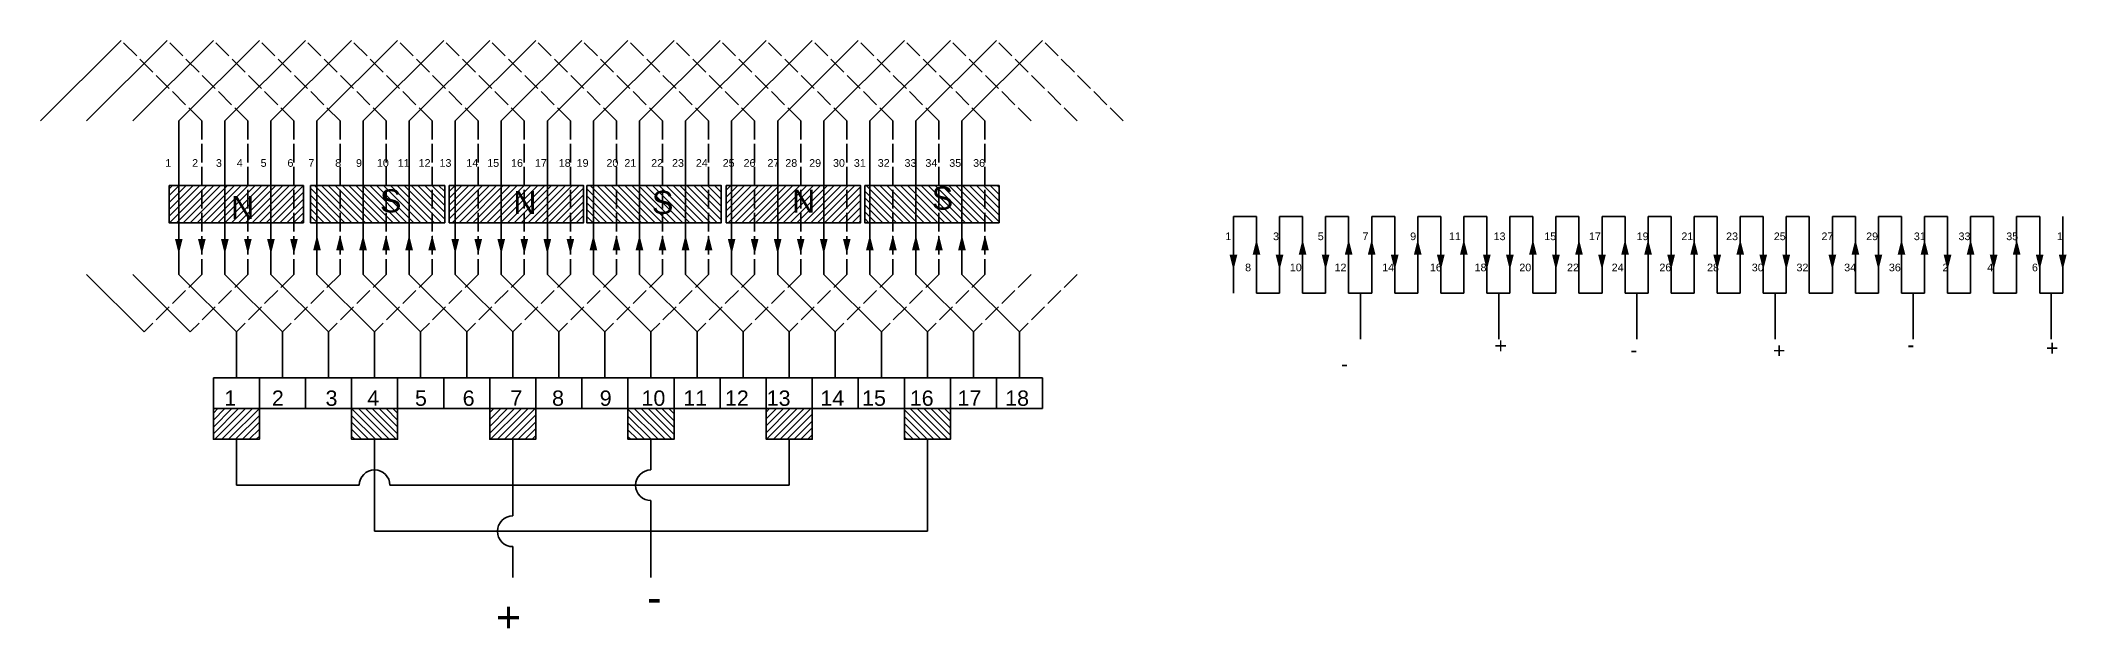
# Model space of a CAD drawing. Header units: millimetres. Extents: x -38 to 1281, y -143 to 240.
import ezdxf

# ---------------------------------------------------------------- set-up
doc = ezdxf.new("R2010")
doc.units = ezdxf.units.MM
doc.linetypes.add('ACAD_ISO02W100', pattern=[15, 12, -3])
doc.styles.get("Standard").update_dxf_attribs({"font": 'arial.ttf'})

msp = doc.modelspace()

# ---------------------------------------------------------------- hatches: boundary and pattern name
h = msp.add_hatch()
h.set_pattern_fill('ANSI31', color=256)
h.set_pattern_definition([(45, (0, -171.7145), (-2.245064, 2.245064), [])])
h.paths.add_polyline_path([(45.9, 145.7), (133.4, 145.7), (133.4, 121.4), (45.9, 121.4)])
h.paths.add_polyline_path([(228.3, 145.7), (315.8, 145.7), (315.8, 121.4), (228.3, 121.4)])
h.paths.add_polyline_path([(408.7, 145.7), (496.2, 145.7), (496.2, 121.4), (408.7, 121.4)])
h.paths.add_polyline_path([(74.7, 0.3), (104.7, 0.3), (104.7, -19.7), (74.7, -19.7)])
h.paths.add_polyline_path([(254.7, 0.3), (284.7, 0.3), (284.7, -19.7), (254.7, -19.7)])
h.paths.add_polyline_path([(434.7, 0.3), (464.7, 0.3), (464.7, -19.7), (434.7, -19.7)])
h = msp.add_hatch()
h.set_pattern_fill('ANSI31', color=256, angle=90)
h.set_pattern_definition([(135, (0, -171.7145), (-2.245064, -2.245064), [])])
h.paths.add_polyline_path([(137.9, 145.7), (225.4, 145.7), (225.4, 121.4), (137.9, 121.4)])
h.paths.add_polyline_path([(317.9, 145.7), (405.4, 145.7), (405.4, 121.4), (317.9, 121.4)])
h.paths.add_polyline_path([(498.9, 145.7), (586.4, 145.7), (586.4, 121.4), (498.9, 121.4)])
h.paths.add_polyline_path([(524.7, 0.3), (554.7, 0.3), (554.7, -19.7), (524.7, -19.7)])
h.paths.add_polyline_path([(344.7, 0.3), (374.7, 0.3), (374.7, -19.7), (344.7, -19.7)])
h.paths.add_polyline_path([(164.7, 0.3), (194.7, 0.3), (194.7, -19.7), (164.7, -19.7)])

# ---------------------------------------------------------------- linework, layer by layer
for p, q in [((-37.8, 187.8), (14.7, 240.3)), ((-7.8, 187.8), (44.7, 240.3)), ((22.2, 187.8), (74.7, 240.3)), ((52.2, 187.8), (104.7, 240.3)), ((82.2, 187.8), (134.7, 240.3)), ((112.2, 187.8), (164.7, 240.3)), ((142.2, 187.8), (194.7, 240.3)), ((172.2, 187.8), (224.7, 240.3)), ((202.2, 187.8), (254.7, 240.3)), ((232.2, 187.8), (284.7, 240.3)), ((262.2, 187.8), (314.7, 240.3)), ((292.2, 187.8), (344.7, 240.3)), ((322.2, 187.8), (374.7, 240.3)), ((352.2, 187.8), (404.7, 240.3)), ((382.2, 187.8), (434.7, 240.3)), ((412.2, 187.8), (464.7, 240.3)), ((442.2, 187.8), (494.7, 240.3)), ((472.2, 187.8), (524.7, 240.3)), ((502.2, 187.8), (554.7, 240.3)), ((532.2, 187.8), (584.7, 240.3)), ((562.2, 187.8), (614.7, 240.3)), ((52.2, 87.8), (52.2, 187.8)), ((82.2, 87.8), (82.2, 187.8)), ((112.2, 87.8), (112.2, 187.8)), ((142.2, 87.8), (142.2, 187.8)), ((172.2, 87.8), (172.2, 187.8)), ((202.2, 87.8), (202.2, 187.8)), ((232.2, 87.8), (232.2, 187.8)), ((262.2, 87.8), (262.2, 187.8)), ((292.2, 87.8), (292.2, 187.8)), ((322.2, 87.8), (322.2, 187.8)), ((352.2, 87.8), (352.2, 187.8)), ((382.2, 87.8), (382.2, 187.8)), ((412.2, 87.8), (412.2, 187.8)), ((442.2, 87.8), (442.2, 187.8)), ((472.2, 87.8), (472.2, 187.8)), ((502.2, 87.8), (502.2, 187.8)), ((532.2, 87.8), (532.2, 187.8)), ((562.2, 87.8), (562.2, 187.8)), ((739, 75.6), (739, 125.6)), ((739, 125.6), (754, 125.6)), ((754, 125.6), (754, 75.6)), ((769, 75.6), (769, 125.6)), ((769, 125.6), (784, 125.6)), ((784, 125.6), (784, 75.6)), ((799, 75.6), (799, 125.6)), ((799, 125.6), (814, 125.6)), ((814, 125.6), (814, 75.6)), ((829, 75.6), (829, 125.6)), ((829, 125.6), (844, 125.6)), ((844, 125.6), (844, 75.6)), ((859, 75.6), (859, 125.6)), ((859, 125.6), (874, 125.6)), ((874, 125.6), (874, 75.6)), ((889, 75.6), (889, 125.6)), ((889, 125.6), (904, 125.6)), ((904, 125.6), (904, 75.6)), ((919, 75.6), (919, 125.6)), ((919, 125.6), (934, 125.6)), ((934, 125.6), (934, 75.6)), ((949, 75.6), (949, 125.6)), ((949, 125.6), (964, 125.6)), ((964, 125.6), (964, 75.6)), ((979, 75.6), (979, 125.6)), ((979, 125.6), (994, 125.6)), ((994, 125.6), (994, 75.6)), ((1009, 75.6), (1009, 125.6)), ((1009, 125.6), (1024, 125.6)), ((1024, 125.6), (1024, 75.6)), ((1039, 75.6), (1039, 125.6)), ((1039, 125.6), (1054, 125.6)), ((1054, 125.6), (1054, 75.6)), ((1069, 75.6), (1069, 125.6)), ((1069, 125.6), (1084, 125.6)), ((1084, 125.6), (1084, 75.6)), ((1099, 75.6), (1099, 125.6)), ((1099, 125.6), (1114, 125.6)), ((1114, 125.6), (1114, 75.6)), ((1129, 75.6), (1129, 125.6)), ((1129, 125.6), (1144, 125.6)), ((1144, 125.6), (1144, 75.6)), ((1159, 75.6), (1159, 125.6)), ((1159, 125.6), (1174, 125.6)), ((1174, 125.6), (1174, 75.6)), ((1189, 75.6), (1189, 125.6)), ((1189, 125.6), (1204, 125.6)), ((1204, 125.6), (1204, 75.6)), ((1219, 75.6), (1219, 125.6)), ((1219, 125.6), (1234, 125.6)), ((1234, 125.6), (1234, 75.6)), ((1249, 75.6), (1249, 125.6)), ((1249, 125.6), (1264, 125.6)), ((1264, 125.6), (1264, 75.6)), ((1279, 75.6), (1279, 125.6)), ((-7.8, 87.8), (29.7, 50.3)), ((22.2, 87.8), (59.7, 50.3)), ((52.2, 87.8), (89.7, 50.3)), ((82.2, 87.8), (119.7, 50.3)), ((112.2, 87.8), (149.7, 50.3)), ((142.2, 87.8), (179.7, 50.3)), ((172.2, 87.8), (209.7, 50.3)), ((202.2, 87.8), (239.7, 50.3)), ((232.2, 87.8), (269.7, 50.3)), ((262.2, 87.8), (299.7, 50.3)), ((292.2, 87.8), (329.7, 50.3)), ((322.2, 87.8), (359.7, 50.3)), ((352.2, 87.8), (389.7, 50.3)), ((382.2, 87.8), (419.7, 50.3)), ((412.2, 87.8), (449.7, 50.3)), ((442.2, 87.8), (479.7, 50.3)), ((472.2, 87.8), (509.7, 50.3)), ((502.2, 87.8), (539.7, 50.3)), ((532.2, 87.8), (569.7, 50.3)), ((562.2, 87.8), (599.7, 50.3)), ((754, 75.6), (769, 75.6)), ((784, 75.6), (799, 75.6)), ((814, 75.6), (829, 75.6)), ((821.7, 75.6), (821.7, 45.6)), ((844, 75.6), (859, 75.6)), ((874, 75.6), (889, 75.6)), ((904, 75.6), (919, 75.6)), ((911.7, 75.6), (911.7, 45.6)), ((934, 75.6), (949, 75.6)), ((964, 75.6), (979, 75.6)), ((994, 75.6), (1009, 75.6)), ((1001.7, 75.6), (1001.7, 45.6)), ((1024, 75.6), (1039, 75.6)), ((1054, 75.6), (1069, 75.6)), ((1084, 75.6), (1099, 75.6)), ((1091.7, 75.6), (1091.7, 45.6)), ((1114, 75.6), (1129, 75.6)), ((1144, 75.6), (1159, 75.6)), ((1174, 75.6), (1189, 75.6)), ((1181.7, 75.6), (1181.7, 45.6)), ((1204, 75.6), (1219, 75.6)), ((1234, 75.6), (1249, 75.6)), ((1264, 75.6), (1279, 75.6)), ((1271.5, 75.6), (1271.5, 45.6)), ((89.7, 50.3), (89.7, 20.3)), ((119.7, 50.3), (119.7, 20.3)), ((149.7, 50.3), (149.7, 20.3)), ((179.7, 50.3), (179.7, 20.3)), ((209.7, 50.3), (209.7, 20.3)), ((239.7, 50.3), (239.7, 20.3)), ((269.7, 50.3), (269.7, 20.3)), ((299.7, 50.3), (299.7, 20.3)), ((329.7, 50.3), (329.7, 20.3)), ((359.7, 50.3), (359.7, 20.3)), ((389.7, 50.3), (389.7, 20.3)), ((419.7, 50.3), (419.7, 20.3)), ((449.7, 50.3), (449.7, 20.3)), ((479.7, 50.3), (479.7, 20.3)), ((509.7, 50.3), (509.7, 20.3)), ((539.7, 50.3), (539.7, 20.3)), ((569.7, 50.3), (569.7, 20.3)), ((599.7, 50.3), (599.7, 20.3)), ((89.7, 20.3), (74.7, 20.3)), ((74.7, 20.3), (74.7, 0.3)), ((104.7, 20.3), (89.7, 20.3)), ((104.7, 0.3), (104.7, 20.3)), ((119.7, 20.3), (104.7, 20.3)), ((104.7, 20.3), (104.7, 0.3)), ((134.7, 20.3), (119.7, 20.3)), ((134.7, 0.3), (134.7, 20.3)), ((149.7, 20.3), (134.7, 20.3)), ((134.7, 20.3), (134.7, 0.3)), ((164.7, 20.3), (149.7, 20.3)), ((164.7, 0.3), (164.7, 20.3)), ((179.7, 20.3), (164.7, 20.3)), ((164.7, 20.3), (164.7, 0.3)), ((194.7, 20.3), (179.7, 20.3)), ((194.7, 0.3), (194.7, 20.3)), ((209.7, 20.3), (194.7, 20.3)), ((194.7, 20.3), (194.7, 0.3)), ((224.7, 20.3), (209.7, 20.3)), ((224.7, 0.3), (224.7, 20.3)), ((239.7, 20.3), (224.7, 20.3)), ((224.7, 20.3), (224.7, 0.3)), ((254.7, 20.3), (239.7, 20.3)), ((254.7, 0.3), (254.7, 20.3)), ((269.7, 20.3), (254.7, 20.3)), ((254.7, 20.3), (254.7, 0.3)), ((284.7, 20.3), (269.7, 20.3)), ((284.7, 0.3), (284.7, 20.3)), ((299.7, 20.3), (284.7, 20.3)), ((284.7, 20.3), (284.7, 0.3)), ((314.7, 20.3), (299.7, 20.3)), ((314.7, 0.3), (314.7, 20.3)), ((329.7, 20.3), (314.7, 20.3)), ((314.7, 20.3), (314.7, 0.3)), ((344.7, 20.3), (329.7, 20.3)), ((344.7, 0.3), (344.7, 20.3)), ((359.7, 20.3), (344.7, 20.3)), ((344.7, 20.3), (344.7, 0.3)), ((374.7, 20.3), (359.7, 20.3)), ((374.7, 0.3), (374.7, 20.3)), ((389.7, 20.3), (374.7, 20.3)), ((374.7, 20.3), (374.7, 0.3)), ((404.7, 20.3), (389.7, 20.3)), ((404.7, 0.3), (404.7, 20.3)), ((419.7, 20.3), (404.7, 20.3)), ((404.7, 20.3), (404.7, 0.3)), ((434.7, 20.3), (419.7, 20.3)), ((434.7, 0.3), (434.7, 20.3)), ((449.7, 20.3), (434.7, 20.3)), ((434.7, 20.3), (434.7, 0.3)), ((464.7, 20.3), (449.7, 20.3)), ((464.7, 0.3), (464.7, 20.3)), ((479.7, 20.3), (464.7, 20.3)), ((464.7, 20.3), (464.7, 0.3)), ((494.7, 20.3), (479.7, 20.3)), ((494.7, 0.3), (494.7, 20.3)), ((509.7, 20.3), (494.7, 20.3)), ((494.7, 20.3), (494.7, 0.3)), ((524.7, 20.3), (509.7, 20.3)), ((524.7, 0.3), (524.7, 20.3)), ((539.7, 20.3), (524.7, 20.3)), ((524.7, 20.3), (524.7, 0.3)), ((554.7, 20.3), (539.7, 20.3)), ((554.7, 0.3), (554.7, 20.3)), ((569.7, 20.3), (554.7, 20.3)), ((554.7, 20.3), (554.7, 0.3)), ((584.7, 20.3), (569.7, 20.3)), ((584.7, 0.3), (584.7, 20.3)), ((599.7, 20.3), (584.7, 20.3)), ((584.7, 20.3), (584.7, 0.3)), ((614.7, 20.3), (599.7, 20.3)), ((614.7, 0.3), (614.7, 20.3)), ((74.7, 0.3), (104.7, 0.3)), ((104.7, 0.3), (134.7, 0.3)), ((134.7, 0.3), (164.7, 0.3)), ((164.7, 0.3), (194.7, 0.3)), ((194.7, 0.3), (224.7, 0.3)), ((224.7, 0.3), (254.7, 0.3)), ((254.7, 0.3), (284.7, 0.3)), ((284.7, 0.3), (314.7, 0.3)), ((314.7, 0.3), (344.7, 0.3)), ((344.7, 0.3), (374.7, 0.3)), ((374.7, 0.3), (404.7, 0.3)), ((404.7, 0.3), (434.7, 0.3)), ((434.7, 0.3), (464.7, 0.3)), ((464.7, 0.3), (494.7, 0.3)), ((494.7, 0.3), (524.7, 0.3)), ((524.7, 0.3), (554.7, 0.3)), ((554.7, 0.3), (584.7, 0.3)), ((584.7, 0.3), (614.7, 0.3)), ((89.7, -19.7), (89.7, -49.7)), ((179.7, -19.7), (179.7, -79.7)), ((269.7, -49.7), (269.7, -19.7)), ((269.7, -19.7), (269.7, -49.7)), ((359.7, -19.7), (359.7, -39.7)), ((359.7, -39.7), (359.7, -19.7)), ((449.7, -49.7), (449.7, -19.7)), ((539.7, -79.7), (539.7, -19.7)), ((89.7, -49.7), (169.7, -49.7)), ((189.7, -49.7), (269.7, -49.7)), ((269.7, -49.7), (449.7, -49.7)), ((269.7, -49.7), (269.7, -69.7)), ((359.7, -79.7), (359.7, -59.7)), ((359.7, -59.7), (359.7, -79.7)), ((179.7, -79.7), (359.7, -79.7)), ((269.7, -89.7), (269.7, -109.7)), ((359.7, -79.7), (539.7, -79.7)), ((359.7, -79.7), (359.7, -109.7))]:
    msp.add_line(p, q)
at = {"linetype": 'ACAD_ISO02W100'}
for p, q in [((67.2, 187.8), (14.7, 240.3)), ((97.2, 187.8), (44.7, 240.3)), ((127.2, 187.8), (74.7, 240.3)), ((157.2, 187.8), (104.7, 240.3)), ((187.2, 187.8), (134.7, 240.3)), ((217.2, 187.8), (164.7, 240.3)), ((247.2, 187.8), (194.7, 240.3)), ((277.2, 187.8), (224.7, 240.3)), ((307.2, 187.8), (254.7, 240.3)), ((337.2, 187.8), (284.7, 240.3)), ((367.2, 187.8), (314.7, 240.3)), ((397.2, 187.8), (344.7, 240.3)), ((427.2, 187.8), (374.7, 240.3)), ((457.2, 187.8), (404.7, 240.3)), ((487.2, 187.8), (434.7, 240.3)), ((517.2, 187.8), (464.7, 240.3)), ((547.2, 187.8), (494.7, 240.3)), ((577.2, 187.8), (524.7, 240.3)), ((607.2, 187.8), (554.7, 240.3)), ((637.2, 187.8), (584.7, 240.3)), ((667.2, 187.8), (614.7, 240.3)), ((67.2, 187.8), (67.2, 87.8)), ((97.2, 187.8), (97.2, 87.8)), ((127.2, 187.8), (127.2, 87.8)), ((157.2, 187.8), (157.2, 87.8)), ((187.2, 187.8), (187.2, 87.8)), ((217.2, 187.8), (217.2, 87.8)), ((247.2, 187.8), (247.2, 87.8)), ((277.2, 187.8), (277.2, 87.8)), ((307.2, 187.8), (307.2, 87.8)), ((337.2, 187.8), (337.2, 87.8)), ((367.2, 187.8), (367.2, 87.8)), ((397.2, 187.8), (397.2, 87.8)), ((427.2, 187.8), (427.2, 87.8)), ((457.2, 187.8), (457.2, 87.8)), ((487.2, 187.8), (487.2, 87.8)), ((517.2, 187.8), (517.2, 87.8)), ((547.2, 187.8), (547.2, 87.8)), ((577.2, 187.8), (577.2, 87.8)), ((67.2, 87.8), (29.7, 50.3)), ((97.2, 87.8), (59.7, 50.3)), ((127.2, 87.8), (89.7, 50.3)), ((157.2, 87.8), (119.7, 50.3)), ((187.2, 87.8), (149.7, 50.3)), ((217.2, 87.8), (179.7, 50.3)), ((247.2, 87.8), (209.7, 50.3)), ((277.2, 87.8), (239.7, 50.3)), ((307.2, 87.8), (269.7, 50.3)), ((337.2, 87.8), (299.7, 50.3)), ((367.2, 87.8), (329.7, 50.3)), ((397.2, 87.8), (359.7, 50.3)), ((427.2, 87.8), (389.7, 50.3)), ((457.2, 87.8), (419.7, 50.3)), ((487.2, 87.8), (449.7, 50.3)), ((517.2, 87.8), (479.7, 50.3)), ((547.2, 87.8), (509.7, 50.3)), ((577.2, 87.8), (539.7, 50.3)), ((607.2, 87.8), (569.7, 50.3)), ((637.2, 87.8), (599.7, 50.3))]:
    msp.add_line(p, q, dxfattribs=at)
for points in [[(45.9, 145.7), (133.4, 145.7), (133.4, 121.4), (45.9, 121.4)], [(137.9, 145.7), (225.4, 145.7), (225.4, 121.4), (137.9, 121.4)], [(228.3, 145.7), (315.8, 145.7), (315.8, 121.4), (228.3, 121.4)], [(317.9, 145.7), (405.4, 145.7), (405.4, 121.4), (317.9, 121.4)], [(408.7, 145.7), (496.2, 145.7), (496.2, 121.4), (408.7, 121.4)], [(498.9, 145.7), (586.4, 145.7), (586.4, 121.4), (498.9, 121.4)], [(74.7, 0.3), (104.7, 0.3), (104.7, -19.7), (74.7, -19.7)], [(164.7, 0.3), (194.7, 0.3), (194.7, -19.7), (164.7, -19.7)], [(254.7, 0.3), (284.7, 0.3), (284.7, -19.7), (254.7, -19.7)], [(344.7, 0.3), (374.7, 0.3), (374.7, -19.7), (344.7, -19.7)], [(434.7, 0.3), (464.7, 0.3), (464.7, -19.7), (434.7, -19.7)], [(524.7, 0.3), (554.7, 0.3), (554.7, -19.7), (524.7, -19.7)]]:
    msp.add_lwpolyline(points, close=True)
for points in [[(52.2, 110.9, 5, 0, 0), (52.2, 100.9, 0, 0, 0)], [(67.2, 110.9, 5, 0, 0), (67.2, 100.9, 0, 0, 0)], [(82.2, 110.9, 5, 0, 0), (82.2, 100.9, 0, 0, 0)], [(97.2, 110.9, 5, 0, 0), (97.2, 100.9, 0, 0, 0)], [(112.2, 110.9, 5, 0, 0), (112.2, 100.9, 0, 0, 0)], [(127.2, 110.9, 5, 0, 0), (127.2, 100.9, 0, 0, 0)], [(142.2, 103.5, 5, 0, 0), (142.2, 113.5, 0, 0, 0)], [(157.2, 103.5, 5, 0, 0), (157.2, 113.5, 0, 0, 0)], [(172.2, 103.5, 5, 0, 0), (172.2, 113.5, 0, 0, 0)], [(187.2, 103.5, 5, 0, 0), (187.2, 113.5, 0, 0, 0)], [(202.2, 103.5, 5, 0, 0), (202.2, 113.5, 0, 0, 0)], [(217.2, 103.5, 5, 0, 0), (217.2, 113.5, 0, 0, 0)], [(232.2, 110.9, 5, 0, 0), (232.2, 100.9, 0, 0, 0)], [(247.2, 110.9, 5, 0, 0), (247.2, 100.9, 0, 0, 0)], [(262.2, 110.9, 5, 0, 0), (262.2, 100.9, 0, 0, 0)], [(277.2, 110.9, 5, 0, 0), (277.2, 100.9, 0, 0, 0)], [(292.2, 110.9, 5, 0, 0), (292.2, 100.9, 0, 0, 0)], [(307.2, 110.9, 5, 0, 0), (307.2, 100.9, 0, 0, 0)], [(322.2, 103.5, 5, 0, 0), (322.2, 113.5, 0, 0, 0)], [(337.2, 103.5, 5, 0, 0), (337.2, 113.5, 0, 0, 0)], [(352.2, 103.5, 5, 0, 0), (352.2, 113.5, 0, 0, 0)], [(367.2, 103.5, 5, 0, 0), (367.2, 113.5, 0, 0, 0)], [(382.2, 103.5, 5, 0, 0), (382.2, 113.5, 0, 0, 0)], [(397.2, 103.5, 5, 0, 0), (397.2, 113.5, 0, 0, 0)], [(412.2, 110.9, 5, 0, 0), (412.2, 100.9, 0, 0, 0)], [(427.2, 110.9, 5, 0, 0), (427.2, 100.9, 0, 0, 0)], [(442.2, 110.9, 5, 0, 0), (442.2, 100.9, 0, 0, 0)], [(457.2, 110.9, 5, 0, 0), (457.2, 100.9, 0, 0, 0)], [(472.2, 110.9, 5, 0, 0), (472.2, 100.9, 0, 0, 0)], [(487.2, 110.9, 5, 0, 0), (487.2, 100.9, 0, 0, 0)], [(502.2, 103.5, 5, 0, 0), (502.2, 113.5, 0, 0, 0)], [(517.2, 103.5, 5, 0, 0), (517.2, 113.5, 0, 0, 0)], [(532.2, 103.5, 5, 0, 0), (532.2, 113.5, 0, 0, 0)], [(547.2, 103.5, 5, 0, 0), (547.2, 113.5, 0, 0, 0)], [(562.2, 103.5, 5, 0, 0), (562.2, 113.5, 0, 0, 0)], [(577.2, 103.5, 5, 0, 0), (577.2, 113.5, 0, 0, 0)], [(754, 100.6, 5, 0, 0), (754, 110.6, 0, 0, 0)], [(784, 100.6, 5, 0, 0), (784, 110.6, 0, 0, 0)], [(814, 100.6, 5, 0, 0), (814, 110.6, 0, 0, 0)], [(829, 100.6, 5, 0, 0), (829, 110.6, 0, 0, 0)], [(859, 100.6, 5, 0, 0), (859, 110.6, 0, 0, 0)], [(889, 100.6, 5, 0, 0), (889, 110.6, 0, 0, 0)], [(934, 100.6, 5, 0, 0), (934, 110.6, 0, 0, 0)], [(964, 100.6, 5, 0, 0), (964, 110.6, 0, 0, 0)], [(994, 100.6, 5, 0, 0), (994, 110.6, 0, 0, 0)], [(1009, 100.6, 5, 0, 0), (1009, 110.6, 0, 0, 0)], [(1039, 100.6, 5, 0, 0), (1039, 110.6, 0, 0, 0)], [(1069, 100.6, 5, 0, 0), (1069, 110.6, 0, 0, 0)], [(1144, 100.6, 5, 0, 0), (1144, 110.6, 0, 0, 0)], [(1174, 100.6, 5, 0, 0), (1174, 110.6, 0, 0, 0)], [(1189, 100.6, 5, 0, 0), (1189, 110.6, 0, 0, 0)], [(1219, 100.6, 5, 0, 0), (1219, 110.6, 0, 0, 0)], [(1249, 100.6, 5, 0, 0), (1249, 110.6, 0, 0, 0)], [(739, 100.6, 5, 0, 0), (739, 90.6, 0, 0, 0)], [(769, 100.6, 5, 0, 0), (769, 90.6, 0, 0, 0)], [(799, 100.6, 5, 0, 0), (799, 90.6, 0, 0, 0)], [(844, 100.6, 5, 0, 0), (844, 90.6, 0, 0, 0)], [(874, 100.6, 5, 0, 0), (874, 90.6, 0, 0, 0)], [(904, 100.6, 5, 0, 0), (904, 90.6, 0, 0, 0)], [(919, 100.6, 5, 0, 0), (919, 90.6, 0, 0, 0)], [(949, 100.6, 5, 0, 0), (949, 90.6, 0, 0, 0)], [(979, 100.6, 5, 0, 0), (979, 90.6, 0, 0, 0)], [(1024, 100.6, 5, 0, 0), (1024, 90.6, 0, 0, 0)], [(1054, 100.6, 5, 0, 0), (1054, 90.6, 0, 0, 0)], [(1084, 100.6, 5, 0, 0), (1084, 90.6, 0, 0, 0)], [(1099, 100.6, 5, 0, 0), (1099, 90.6, 0, 0, 0)], [(1129, 100.6, 5, 0, 0), (1129, 90.6, 0, 0, 0)], [(1159, 100.6, 5, 0, 0), (1159, 90.6, 0, 0, 0)], [(1204, 100.6, 5, 0, 0), (1204, 90.6, 0, 0, 0)], [(1234, 100.6, 5, 0, 0), (1234, 90.6, 0, 0, 0)], [(1264, 100.6, 5, 0, 0), (1264, 90.6, 0, 0, 0)], [(1279, 100.6, 5, 0, 0), (1279, 90.6, 0, 0, 0)]]:
    msp.add_lwpolyline(points, format="xyseb")
for centre, start, end in [((179.7, -49.7), 0, 180), ((359.7, -49.7), 90, 270), ((269.7, -79.7), 90, 270)]:
    msp.add_arc(centre, 10, start, end)

# ---------------------------------------------------------------- texts
for s, height, p in [('S', 15, (542.5, 130)), ('N', 15, (86.3, 123.8)), ('S', 15, (183.2, 128.2)), ('N', 15, (270, 127.2)), ('S', 15, (360.3, 127.2)), ('N', 15, (451.5, 128.1)), ('+', 10, (908.9, 36.4)), ('+', 10, (1090.3, 33.2)), ('-', 10, (1177.8, 37)), ('+', 10, (1268, 34.8)), ('-', 10, (809, 24.6)), ('-', 10, (997.4, 33.7)), ('+', 20, (258.8, -145.6)), ('-', 20, (357.2, -132.7))]:
    msp.add_text(s, height=height).set_placement(p)
at = {"attachment_point": 1}
for s, width, gutter_width, insert, char_height in [('     1       2      3     4      5       6     7       8     9     10   11   12   13     14   15    16    17    18  19      20  21     22   23    24     25   26    27  28    29    30   31    32     33   34    35    36', 568.026, 12.5, (33.7, 162.9), 5), ('      1              3             5             7              9           11           13             15           17            19           21           23            25            27           29            31           33            35             1', 573.241, 75, (722.1, 115.1), 5), ('            8             10           12            14            16           18           20            22           24            26            28           30           32            34           36              2             4             6', 568.719, 75, (723.3, 94.8), 5), (' 1      2       3     4      5      6      7     8      9     10   11   12   13     14   15    16    17    18 ', 568.026, 12.5, (77.9, 12.1), 10)]:
    msp.add_mtext_dynamic_manual_height_columns(s, width=width, gutter_width=gutter_width, heights=[0], dxfattribs=dict(at, insert=insert, char_height=char_height))

doc.saveas('drawing.dxf')
